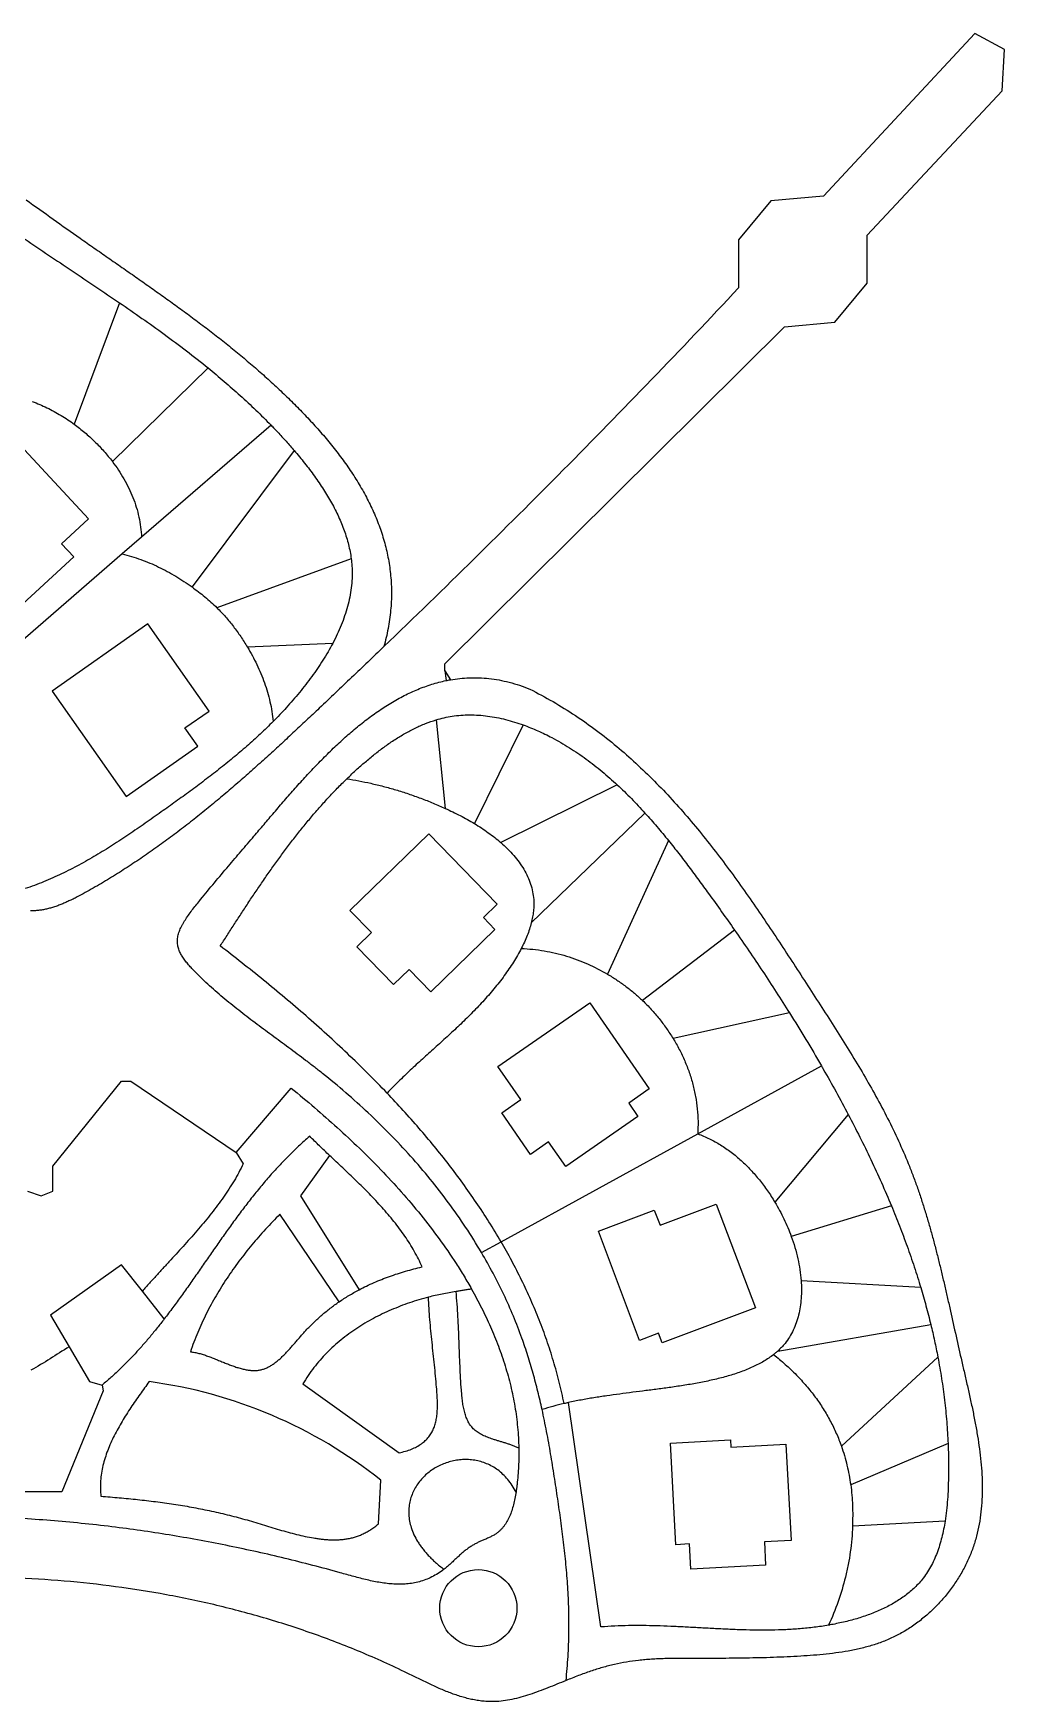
# Model space of a CAD drawing. Header units: millimetres. Extents: x -96818 to 270234, y -28968 to 336819.
# Drawn here: x 135441 to 270234, y -15087 to 216499 of the extents above; entities that cross this region are included whole.
import ezdxf

# ---------------------------------------------------------------- set-up
doc = ezdxf.new("R2010")
doc.units = ezdxf.units.MM
for name, color, linetype in [('02_CHALETS', 7, 'Continuous'), ('03_SHARED_CURVES', 7, 'Continuous'), ('04_DIVIDERS', 7, 'Continuous'), ('05_CIRCLES', 7, 'Continuous')]:
    doc.layers.add(name, color=color, linetype=linetype)

msp = doc.modelspace()

# ---------------------------------------------------------------- linework, layer by layer
at = {"layer": '02_CHALETS'}
for points in [[(127084, 153287), (125056, 155481), (120035, 150840), (124832, 145650), (123789, 144686), (132169, 135619), (141046, 143823), (139365, 145643), (143094, 149090), (133627, 159334)], [(151344, 134520), (138051, 125189), (148307, 110578), (158251, 117558), (156482, 120078), (159831, 122429)], [(190328, 105402), (179367, 94755), (182362, 91671), (180339, 89706), (185434, 84460), (187586, 86551), (190587, 83462), (199487, 92107), (197895, 93746), (199827, 95623)], [(212648, 81900), (220913, 69966), (218066, 67994), (219351, 66138), (209322, 59192), (206952, 62615), (204445, 60879), (200445, 66654), (203094, 68489), (199914, 73080)], [(230223, 53985), (235653, 39569), (222725, 34698), (222213, 36057), (219564, 35059), (213857, 50210), (221619, 53133), (222407, 51041)], [(239876, 20636), (240591, 7277), (236893, 7079), (237066, 3845), (226700, 3290), (226512, 6804), (224607, 6702), (223852, 20804), (232178, 21249), (232232, 20227)]]:
    msp.add_lwpolyline(points, close=True, dxfattribs=at)
at = {"layer": '03_SHARED_CURVES'}
for points in [[(134450, 193389, 0.0005362), (138191, 190711)], [(138191, 190711, 0.0018135), (141946, 188050)], [(134290, 187949, 0.0028355), (137550, 185724)], [(141946, 188050, 0.0009352), (143874, 186700)], [(137550, 185724, 0.0008381), (140825, 183522)], [(143874, 186700, 0.0003009), (145805, 185354)], [(145805, 185354, -0.0000175), (147735, 184012)], [(140825, 183522, -0.0001604), (144108, 181322)], [(147735, 184012, -0.0006554), (149663, 182666)], [(144108, 181322, -0.0021474), (147382, 179106)], [(149663, 182666, -0.0009742), (151584, 181316)], [(151584, 181316, -0.0016138), (153498, 179956)], [(233311, 181166, -0.0038051), (221236, 168439)], [(147382, 179106, -0.0030019), (150514, 176939)], [(153498, 179956, -0.0019328), (155402, 178583)], [(155402, 178583, -0.002571), (157293, 177193)], [(150514, 176939, -0.0048011), (153612, 174723)], [(157293, 177193, -0.00289), (159170, 175782)], [(153612, 174723, -0.0057181), (156680, 172429)], [(159170, 175782, -0.0035208), (161028, 174347)], [(161028, 174347, -0.0038391), (162868, 172883)], [(156680, 172429, -0.0074258), (159687, 170055)], [(162868, 172883, -0.004452), (164683, 171388)], [(164683, 171388, -0.0047686), (166477, 169854)], [(159687, 170055, -0.0062364), (161940, 168174)], [(166477, 169854, -0.005348), (168240, 168285)], [(161940, 168174, -0.0071211), (164142, 166234)], [(168240, 168285, -0.0056616), (169978, 166667)], [(221236, 168439, -0.0034196), (208978, 155888)], [(135295, 165383, -0.0138037), (136317, 164984)], [(136317, 164984, -0.0127252), (137316, 164531)], [(137316, 164531, -0.0124376), (138311, 164019)], [(164142, 166234, -0.0076326), (166315, 164203)], [(169978, 166667, -0.006186), (171678, 165008)], [(171678, 165008, -0.0066139), (173320, 163321)], [(138311, 164019, -0.0113841), (139281, 163459)], [(139281, 163459, -0.010868), (140214, 162864)], [(140214, 162864, -0.0106136), (141120, 162230)], [(141120, 162230, -0.017643), (142574, 161085)], [(166315, 164203, -0.0083709), (168422, 162103)], [(173320, 163321, -0.0081594), (174912, 161586)], [(142574, 161085, -0.0176438), (143943, 159840)], [(143943, 159840, -0.018022), (145229, 158491)], [(168422, 162103, -0.0019328), (168887, 161619)], [(168887, 161619, -0.0019635), (169349, 161132)], [(169349, 161132, -0.0052621), (170508, 159873)], [(170508, 159873, -0.0063207), (171637, 158588)], [(174912, 161586, -0.0089736), (176440, 159801)], [(176440, 159801, -0.0107918), (177897, 157957)], [(145229, 158491, -0.019021), (146411, 157052)], [(171637, 158588, -0.0092821), (173080, 156839)], [(177897, 157957, -0.0116654), (179256, 156069)], [(146411, 157052, -0.0154727), (147251, 155871)], [(147251, 155871, -0.016779), (148013, 154640)], [(173080, 156839, -0.0117929), (174448, 155031)], [(179256, 156069, -0.0137748), (180517, 154113)], [(208978, 155888, -0.0032392), (196606, 143552)], [(148013, 154640, -0.0172803), (148681, 153376)], [(148681, 153376, -0.0187866), (149256, 152067)], [(174448, 155031, -0.0063422), (175087, 154119)], [(175087, 154119, -0.0071589), (175701, 153191)], [(175701, 153191, -0.0074646), (176276, 152263)], [(180517, 154113, -0.0147253), (181651, 152114)], [(149256, 152067, -0.0194018), (149725, 150729)], [(149725, 150729, -0.020838), (150085, 149358)], [(176276, 152263, -0.0084328), (176822, 151317)], [(176822, 151317, -0.0087649), (177323, 150374)], [(181651, 152114, -0.0169882), (182655, 150046)], [(150085, 149358, -0.0215579), (150329, 147957)], [(177323, 150374, -0.0098922), (177790, 149413)], [(177790, 149413, -0.0102551), (178206, 148457)], [(178206, 148457, -0.0115234), (178581, 147484)], [(182655, 150046, -0.0180201), (183508, 147926)], [(150329, 147957, -0.0224918), (150449, 146540)], [(178581, 147484, -0.011921), (178903, 146517)], [(178903, 146517, -0.0132669), (179175, 145535)], [(183508, 147926, -0.0200381), (184197, 145747)], [(147781, 144230, -0.0143273), (149073, 143880)], [(149073, 143880, -0.0133878), (150344, 143460)], [(179175, 145535, -0.0137001), (179390, 144557)], [(179390, 144557, -0.0149932), (179549, 143569)], [(184197, 145747, -0.021122), (184710, 143495)], [(150344, 143460, -0.0130166), (151597, 142970)], [(151597, 142970, -0.01221), (152825, 142417)], [(152825, 142417, -0.0118938), (154029, 141804)], [(154029, 141804, -0.0112716), (155203, 141135)], [(179549, 143569, -0.0111182), (179626, 142856)], [(179626, 142856, -0.0116877), (179669, 142140)], [(179669, 142140, -0.0211027), (179664, 140838)], [(196606, 143552, -0.0029453), (184083, 131371)], [(184710, 143495, -0.0222338), (185026, 141207)], [(155203, 141135, -0.0110065), (156345, 140415)], [(156345, 140415, -0.0105938), (157456, 139647)], [(157456, 139647, -0.0066988), (158357, 138976)], [(158357, 138976, -0.0090675), (159237, 138277)], [(179553, 139540, -0.0186211), (179341, 138232)], [(179664, 140838, -0.0193287), (179553, 139540)], [(185026, 141207, -0.0232932), (185137, 138812)], [(159237, 138277, -0.0102636), (160088, 137545)], [(160088, 137545, -0.0126167), (160906, 136775)], [(160906, 136775, -0.0175731), (162095, 135509)], [(179037, 136942, -0.0159002), (178640, 135640)], [(179341, 138232, -0.0165228), (179037, 136942)], [(185137, 138812, -0.022866), (185027, 136417)], [(162095, 135509, -0.0158583), (163198, 134167)], [(178166, 134363, -0.0133581), (177607, 133078)], [(178640, 135640, -0.0138967), (178166, 134363)], [(185027, 136417, -0.0238121), (184670, 133873)], [(163198, 134167, -0.0149485), (164214, 132762)], [(164214, 132762, -0.0132518), (165149, 131302)], [(177607, 133078, -0.0116445), (176984, 131821)], [(184670, 133873, -0.0217284), (184083, 131371)], [(165149, 131302, -0.0117335), (165832, 130108)], [(165832, 130108, -0.012496), (166457, 128882)], [(176331, 130639, -0.0092848), (175632, 129483)], [(176984, 131821, -0.0105072), (176331, 130639)], [(184083, 131371, -0.0010122), (179613, 127091)], [(166457, 128882, -0.0128722), (167018, 127628)], [(167018, 127628, -0.0136852), (167511, 126347)], [(174876, 128331, -0.00796), (174083, 127206)], [(175632, 129483, -0.0089218), (174876, 128331)], [(167511, 126347, -0.0141024), (167933, 125039)], [(173244, 126092, -0.0069003), (172373, 125003)], [(174083, 127206, -0.0076362), (173244, 126092)], [(179613, 127091, -0.000981), (175126, 122830)], [(186899, 124560, -0.0205064), (188803, 125437)], [(188803, 125437, -0.0218034), (190732, 126136)], [(190732, 126136, -0.0248645), (192717, 126651)], [(192717, 126651, -0.0037694), (193013, 126710)], [(193013, 126710, -0.0038189), (193311, 126765)], [(193311, 126765, -0.0170548), (194626, 126950)], [(194626, 126950, -0.0176263), (195950, 127044)], [(195950, 127044, -0.0181724), (197311, 127042)], [(197311, 127042, -0.0179823), (198668, 126943)], [(198668, 126943, -0.01849), (200076, 126735)], [(200076, 126735, -0.0174892), (201466, 126427)], [(201466, 126427, -0.0179416), (202922, 125994)], [(202922, 125994, -0.0162861), (204345, 125462)], [(204345, 125462, -0.0154496), (207558, 123727)], [(167933, 125039, -0.0148687), (168278, 123709)], [(168278, 123709, -0.0153225), (168544, 122352)], [(170540, 122888, -0.0055111), (169642, 121925)], [(171470, 123934, -0.0060623), (170540, 122888)], [(172373, 125003, -0.0066081), (171470, 123934)], [(175126, 122830, -0.0005401), (173299, 121105)], [(183249, 122368, -0.0159407), (185066, 123541)], [(185066, 123541, -0.0170795), (186899, 124560)], [(207558, 123727, -0.0149283), (210660, 121799)], [(168724, 120981, -0.0093634), (166916, 119226)], [(168544, 122352, -0.0159068), (168724, 120981)], [(169642, 121925, -0.005159), (168724, 120981)], [(173299, 121105, -0.0011223), (171466, 119386)], [(179772, 119691, -0.0119194), (181502, 121092)], [(181502, 121092, -0.0129223), (183249, 122368)], [(188427, 120058, -0.0180122), (189856, 120689)], [(189856, 120689, -0.0214204), (191330, 121204)], [(191330, 121204, -0.0167187), (192431, 121497)], [(192431, 121497, -0.0184219), (193549, 121713)], [(193549, 121713, -0.0199422), (194772, 121852)], [(194772, 121852, -0.0182452), (196003, 121897)], [(196003, 121897, -0.0175359), (197248, 121854)], [(197248, 121854, -0.0157334), (198487, 121728)], [(198487, 121728, -0.0151161), (199737, 121523)], [(199737, 121523, -0.0134983), (200974, 121246)], [(200974, 121246, -0.0129669), (202213, 120899)], [(202213, 120899, -0.0116553), (203434, 120492)], [(203434, 120492, -0.0184206), (205452, 119680)], [(210660, 121799, -0.0142135), (213585, 119735)], [(166916, 119226, -0.0079629), (165048, 117534)], [(171466, 119386, -0.001412), (169628, 117680)], [(176460, 116657, -0.008585), (178103, 118217)], [(178103, 118217, -0.0094916), (179772, 119691)], [(184269, 117541, -0.0128253), (185631, 118473)], [(185631, 118473, -0.0138336), (187005, 119308)], [(187005, 119308, -0.016854), (188427, 120058)], [(205452, 119680, -0.0159813), (207410, 118731)], [(207410, 118731, -0.0195347), (209835, 117336)], [(213585, 119735, -0.0131324), (216394, 117514)], [(163139, 115909, -0.0057595), (161188, 114333)], [(165048, 117534, -0.0072057), (163139, 115909)], [(167778, 115985, -0.0022833), (165913, 114308)], [(169628, 117680, -0.0019938), (167778, 115985)], [(174865, 115047, -0.0066524), (176460, 116657)], [(181655, 115486, -0.0095182), (182951, 116547)], [(182951, 116547, -0.0104186), (184269, 117541)], [(209835, 117336, -0.017262), (212151, 115765)], [(216394, 117514, -0.012401), (219067, 115169)], [(161188, 114333, -0.0050078), (159213, 112807)], [(165913, 114308, -0.002857), (164032, 112649)], [(173306, 113393, -0.0058065), (174865, 115047)], [(178935, 113012, -0.0040758), (179660, 113703)], [(179660, 113703, -0.0042753), (180397, 114381)], [(180397, 114381, -0.0076473), (181655, 115486)], [(212151, 115765, -0.0160475), (214367, 114037)], [(214367, 114037, -0.0134811), (216477, 112181)], [(219067, 115169, -0.0109991), (221629, 112700)], [(157213, 111315, -0.0028059), (155207, 109859)], [(159213, 112807, -0.0035547), (157213, 111315)], [(164032, 112649, -0.0031454), (162128, 111011)], [(170305, 110028, -0.0033698), (171781, 111709)], [(171781, 111709, -0.0041858), (173306, 113393)], [(176341, 110354, -0.0066131), (177620, 111701)], [(177620, 111701, -0.0072971), (178935, 113012)], [(178935, 113012, -0.0103912), (180612, 112734)], [(180612, 112734, -0.0089993), (182277, 112392)], [(182277, 112392, -0.0090057), (184016, 111968)], [(184016, 111968, -0.0084171), (185739, 111484)], [(185739, 111484, -0.0084976), (187487, 110929)], [(216477, 112181, -0.0119418), (218441, 110267)], [(221629, 112700, -0.0102713), (224088, 110120)], [(155207, 109859, -0.0013379), (153190, 108419)], [(160202, 109399, -0.0039871), (158244, 107810)], [(162128, 111011, -0.0037009), (160202, 109399)], [(168846, 108332, -0.0018486), (170305, 110028)], [(173890, 107567, -0.005606), (175099, 108975)], [(175099, 108975, -0.0062702), (176341, 110354)], [(187487, 110929, -0.0085203), (189215, 110315)], [(189215, 110315, -0.0086738), (190921, 109641)], [(190921, 109641, -0.0092842), (192602, 108907)], [(192602, 108907, -0.0036604), (193647, 108417)], [(218441, 110267, -0.0096642), (220322, 108270)], [(224088, 110120, -0.0087528), (226447, 107448)], [(150951, 106842, -0.0044433), (148694, 105293)], [(153190, 108419, -0.0017229), (150951, 106842)], [(158244, 107810, -0.0045108), (156259, 106256)], [(166054, 105044, 0.0006449), (167449, 106688)], [(167449, 106688, -0.0010334), (168846, 108332)], [(172713, 106135, -0.0052703), (173890, 107567)], [(193647, 108417, -0.0066381), (194683, 107906)], [(194683, 107906, -0.0080388), (195678, 107378)], [(195678, 107378, -0.011436), (196652, 106812)], [(196652, 106812, -0.0077922), (197627, 106193)], [(220322, 108270, -0.0079123), (221980, 106381)], [(226447, 107448, -0.0080387), (228729, 104681)], [(148694, 105293, -0.0057827), (146427, 103805)], [(154233, 104728, -0.0052682), (152176, 103242)], [(156259, 106256, -0.0047933), (154233, 104728)], [(164283, 102971, 0.0009558), (166054, 105044)], [(170449, 103213, -0.0043037), (171566, 104681)], [(171566, 104681, -0.0046335), (172713, 106135)], [(197627, 106193, -0.0101109), (198580, 105539)], [(198580, 105539, -0.0109468), (199465, 104876)], [(199465, 104876, -0.013865), (200316, 104170)], [(221980, 106381, -0.0062068), (223583, 104445)], [(223583, 104445, -0.0049901), (225017, 102634)], [(228729, 104681, -0.0065299), (230930, 101849)], [(144118, 102383, -0.0047858), (142951, 101705)], [(146427, 103805, -0.008567), (144118, 102383)], [(152176, 103242, -0.0055453), (150066, 101785)], [(162512, 100897, -0.0010462), (164283, 102971)], [(169356, 101727, -0.0036924), (170449, 103213)], [(200316, 104170, -0.0155846), (201243, 103304)], [(201243, 103304, -0.0190538), (202107, 102376)], [(202107, 102376, -0.0197957), (202848, 101445)], [(225017, 102634, -0.0036633), (226419, 100798)], [(139361, 99828, -0.0139127), (136869, 98723)], [(140572, 100425, -0.0064352), (139361, 99828)], [(141769, 101052, -0.0057987), (140572, 100425)], [(142951, 101705, -0.0054639), (141769, 101052)], [(147923, 100378, -0.0062212), (145716, 99004)], [(150066, 101785, -0.0059516), (147923, 100378)], [(160573, 98597, -0.0021111), (162512, 100897)], [(167246, 98733, -0.0027719), (168291, 100236)], [(168291, 100236, -0.0033667), (169356, 101727)], [(202848, 101445, -0.0240786), (203504, 100453)], [(203504, 100453, -0.0250678), (204031, 99456)], [(226419, 100798, -0.0029985), (227787, 98955)], [(230930, 101849, -0.0058314), (233075, 98943)], [(136869, 98723, -0.015945), (134317, 97770)], [(143474, 97686, -0.0042329), (142357, 97062)], [(145716, 99004, -0.0065379), (143474, 97686)], [(158658, 96278, -0.0029016), (160573, 98597)], [(166227, 97235, -0.0024479), (167246, 98733)], [(204031, 99456, -0.0292569), (204447, 98408)], [(204447, 98408, -0.0304654), (204729, 97341)], [(204729, 97341, -0.0325256), (204874, 96247)], [(227787, 98955, -0.0017123), (229139, 97100)], [(233075, 98943, -0.0043841), (235160, 95994)], [(137824, 95083, -0.0118018), (137265, 94939)], [(138394, 95259, -0.0111345), (137824, 95083)], [(138956, 95458, -0.0092226), (138394, 95259)], [(139527, 95683, -0.0086119), (138956, 95458)], [(140091, 95926, -0.0070143), (139527, 95683)], [(140661, 96190, -0.0064468), (140091, 95926)], [(141225, 96467, -0.0051132), (140661, 96190)], [(142357, 97062, -0.0085714), (141225, 96467)], [(157583, 94932, -0.005562), (158115, 95609)], [(158115, 95609, -0.0017752), (158658, 96278)], [(164241, 94240, -0.0015303), (165221, 95729)], [(165221, 95729, -0.001855), (166227, 97235)], [(204891, 95452, -0.02006), (204840, 94658)], [(204874, 96247, -0.0228095), (204891, 95452)], [(229139, 97100, -0.001963), (230960, 94560)], [(235160, 95994, -0.0036985), (237207, 92997)], [(135587, 94697, -0.0178627), (135038, 94692)], [(136145, 94743, -0.0170616), (135587, 94697)], [(136700, 94823, -0.0147413), (136145, 94743)], [(137265, 94939, -0.0140066), (136700, 94823)], [(155998, 92519, -0.0100273), (156177, 92857)], [(156177, 92857, -0.0093732), (156380, 93205)], [(156380, 93205, -0.0073088), (156594, 93547)], [(156594, 93547, -0.0127435), (157074, 94249)], [(157074, 94249, -0.00745), (157583, 94932)], [(162320, 91279, -0.0005911), (163268, 92746)], [(163268, 92746, -0.0009194), (164241, 94240)], [(204546, 93029, -0.0170862), (204286, 92133)], [(204722, 93838, -0.016552), (204546, 93029)], [(204840, 94658, -0.0193898), (204722, 93838)], [(230960, 94560, -0.0022627), (232760, 92004)], [(237207, 92997, -0.0023118), (239219, 89975)], [(155433, 90240, -0.0243444), (155425, 90551)], [(155425, 90551, -0.024091), (155448, 90861)], [(155448, 90861, -0.0237961), (155503, 91187)], [(155503, 91187, -0.0186687), (155586, 91507)], [(155586, 91507, -0.017707), (155700, 91845)], [(155700, 91845, -0.0136965), (155835, 92174)], [(155835, 92174, -0.0129232), (155998, 92519)], [(161373, 89812, 0.0000632), (162320, 91279)], [(203587, 90351, -0.0115514), (203158, 89467)], [(203971, 91256, -0.0137611), (203587, 90351)], [(204286, 92133, -0.0142772), (203971, 91256)], [(232760, 92004, -0.0026798), (234727, 89153)], [(155469, 89940, -0.0232787), (155433, 90240)], [(155532, 89644, -0.0216214), (155469, 89940)], [(155733, 89063, -0.0401569), (155532, 89644)], [(156012, 88515, -0.0289927), (155733, 89063)], [(156369, 87969, -0.024956), (156012, 88515)], [(164386, 87466, 0.00331), (161373, 89812)], [(202636, 88507, -0.0099267), (202072, 87570)], [(203158, 89467, -0.0117782), (202636, 88507)], [(203158, 89467, -0.0316482), (206332, 89133)], [(206332, 89133, -0.031471), (209438, 88402)], [(209438, 88402, -0.0304045), (212352, 87323)], [(234727, 89153, -0.0030257), (236660, 86280)], [(239219, 89975, -0.0016341), (241209, 86932)], [(156770, 87453, -0.0155657), (156369, 87969)], [(157218, 86937, -0.0123796), (156770, 87453)], [(157685, 86438, -0.005631), (157218, 86937)], [(158652, 85460, -0.008102), (157685, 86438)], [(167366, 85078, 0.0037875), (164386, 87466)], [(200793, 85693, -0.0078557), (200088, 84762)], [(201449, 86620, -0.0081947), (200793, 85693)], [(202072, 87570, -0.0095285), (201449, 86620)], [(212352, 87323, -0.0300071), (215114, 85901)], [(215114, 85901, -0.0128033), (216415, 85083)], [(236660, 86280, -0.0031613), (238543, 83406)], [(241209, 86932, -0.0002769), (243188, 83883)], [(159649, 84510, -0.0069122), (158652, 85460)], [(160683, 83576, -0.0064136), (159649, 84510)], [(161740, 82666, -0.0052695), (160683, 83576)], [(170343, 82615, 0.004082), (167366, 85078)], [(199356, 83853, -0.0066204), (198590, 82952)], [(200088, 84762, -0.0069144), (199356, 83853)], [(216415, 85083, -0.0139047), (217670, 84198)], [(217670, 84198, -0.0144359), (218864, 83250)], [(238543, 83406, -0.0034469), (240387, 80508)], [(243188, 83883, -0.0004176), (245107, 80915)], [(162829, 81765, -0.0047827), (161740, 82666)], [(163933, 80882, -0.0037064), (162829, 81765)], [(173277, 80100, 0.0046059), (170343, 82615)], [(197010, 81226, -0.0045718), (196202, 80397)], [(197801, 82070, -0.005491), (197010, 81226)], [(198590, 82952, -0.005977), (197801, 82070)], [(218864, 83250, -0.0158548), (219998, 82231)], [(219998, 82231, -0.0168812), (221184, 81016)], [(165064, 80004, -0.0032301), (163933, 80882)], [(166204, 79138, -0.0022206), (165064, 80004)], [(167364, 78273, -0.0017526), (166204, 79138)], [(176179, 77514, 0.0049087), (173277, 80100)], [(194545, 78781, -0.0050271), (192853, 77206)], [(195379, 79583, -0.0031983), (194545, 78781)], [(196202, 80397, -0.0041128), (195379, 79583)], [(221184, 81016, -0.01616), (222288, 79726)], [(222288, 79726, -0.0157464), (223298, 78379)], [(240387, 80508, -0.0044836), (242634, 76850)], [(245107, 80915, -0.0023643), (247010, 77938)], [(168528, 77413, -0.0007965), (167364, 78273)], [(169703, 76548, -0.0003341), (168528, 77413)], [(170878, 75684, 0.0005877), (169703, 76548)], [(179026, 74870, 0.0054976), (176179, 77514)], [(192853, 77206, -0.0014025), (191141, 75654)], [(223298, 78379, -0.0154118), (224222, 76973)], [(224222, 76973, -0.0177211), (225084, 75451)], [(242634, 76850, -0.0047816), (244814, 73151)], [(247010, 77938, -0.0033315), (248864, 74961)], [(172056, 74810, 0.0010472), (170878, 75684)], [(173229, 73930, 0.0019543), (172056, 74810)], [(181814, 72160, 0.005812), (179026, 74870)], [(189434, 74112, 0.0013596), (188589, 73341)], [(190287, 74884, 0.0009016), (189434, 74112)], [(191141, 75654, -0.0000175), (190287, 74884)], [(225084, 75451, -0.0182373), (225834, 73871)], [(248864, 74961, -0.0053707), (250667, 71952)], [(174398, 73036, 0.0024133), (173229, 73930)], [(175557, 72129, 0.0033214), (174398, 73036)], [(178798, 69448, 0.0101982), (175557, 72129)], [(184534, 69383, 0.0064806), (181814, 72160)], [(187750, 72563, 0.0027675), (186925, 71783)], [(188589, 73341, 0.002305), (187750, 72563)], [(225834, 73871, -0.0183916), (226461, 72254)], [(226461, 72254, -0.0190448), (226965, 70594)], [(244814, 73151, -0.000288), (244941, 72929)], [(244941, 72929, -0.0002887), (245069, 72707)], [(245069, 72707, -0.0042091), (246833, 69569)], [(250667, 71952, -0.006358), (252380, 68934)], [(171241, 70077, -0.0057045), (174463, 67379)], [(185314, 70195, 0.0052408), (184534, 69383)], [(186110, 70992, 0.0042188), (185314, 70195)], [(186925, 71783, 0.0037501), (186110, 70992)], [(226965, 70594, -0.0193194), (227340, 68907)], [(246833, 69569, -0.0047895), (248540, 66399)], [(174463, 67379, -0.0070603), (177615, 64600)], [(181925, 66635, 0.0105108), (178798, 69448)], [(186775, 66980, 0.0058572), (184534, 69383)], [(227340, 68907, -0.0199977), (227580, 67196)], [(227580, 67196, -0.0203907), (227682, 65465)], [(252380, 68934, -0.0085228), (254002, 65868)], [(184925, 63698, 0.0106989), (181925, 66635)], [(188956, 64522, 0.0063692), (186775, 66980)], [(227682, 65465, -0.0209117), (227641, 63732)], [(248540, 66399, -0.0049309), (250137, 63292)], [(254002, 65868, -0.0095386), (255497, 62777)], [(173787, 63392, 0.0107881), (172236, 62006)], [(175152, 62057, -0.0049893), (173787, 63392)], [(177615, 64600, -0.0077719), (180686, 61728)], [(187794, 60631, 0.0112114), (184925, 63698)], [(191061, 62023, 0.0066049), (188956, 64522)], [(227641, 63732, -0.0285403), (229261, 63051)], [(229261, 63051, -0.0251353), (230799, 62199)], [(250137, 63292, -0.0055062), (251668, 60152)], [(255497, 62777, -0.0117628), (256858, 59627)], [(170742, 60558, 0.0090693), (169324, 59073)], [(172236, 62006, 0.0097704), (170742, 60558)], [(176534, 60740, -0.0018243), (175152, 62057)], [(177457, 59869, -0.0004733), (176534, 60740)], [(180686, 61728, -0.0092621), (183656, 58752)], [(190503, 57458, 0.0114457), (187794, 60631)], [(193097, 59466, 0.0071734), (191061, 62023)], [(230799, 62199, -0.0240739), (232284, 61175)], [(232284, 61175, -0.0211115), (233670, 60021)], [(163958, 58382, -0.0110647), (163304, 57221)], [(164556, 59573, -0.0128297), (163958, 58382)], [(169324, 59073, 0.0078329), (167956, 57542)], [(178379, 58998, 0.0006468), (177457, 59869)], [(179311, 58111, 0.0011995), (178379, 58998)], [(180237, 57218, 0.0022797), (179311, 58111)], [(183656, 58752, -0.0100056), (186499, 55677)], [(195044, 56869, 0.0074215), (193097, 59466)], [(233670, 60021, -0.0203723), (234989, 58724)], [(234989, 58724, -0.0183826), (236203, 57328)], [(251668, 60152, -0.005829), (253134, 56964)], [(256858, 59627, -0.006044), (257485, 58021)], [(257485, 58021, -0.0054524), (258075, 56402)], [(162588, 56068, -0.0086445), (161828, 54943)], [(163304, 57221, -0.0103739), (162588, 56068)], [(166643, 55981, 0.0057777), (165372, 54388)], [(167956, 57542, 0.0071236), (166643, 55981)], [(181159, 56311, 0.0028331), (180237, 57218)], [(182068, 55391, 0.0039494), (181159, 56311)], [(186499, 55677, -0.0116202), (189205, 52481)], [(193060, 54161, 0.0121477), (190503, 57458)], [(196909, 54212, 0.0080406), (195044, 56869)], [(236203, 57328, -0.0179015), (237328, 55828)], [(237328, 55828, -0.0169637), (238346, 54254)], [(253134, 56964, -0.0064473), (254522, 53741)], [(258075, 56402, -0.0051479), (258630, 54769)], [(161014, 53821, -0.006393), (160169, 52722)], [(161828, 54943, -0.007984), (161014, 53821)], [(165372, 54388, 0.0050666), (164140, 52773)], [(182958, 54459, 0.004513), (182068, 55391)], [(183830, 53508, 0.0057291), (182958, 54459)], [(184670, 52546, 0.0063118), (183830, 53508)], [(195430, 50773, 0.0124317), (193060, 54161)], [(198674, 51516, 0.0083021), (196909, 54212)], [(238346, 54254, -0.0116061), (239002, 53099)], [(254522, 53741, -0.0057942), (255646, 50944)], [(258630, 54769, -0.0045173), (259154, 53125)], [(159279, 51623, -0.0043271), (158367, 50541)], [(160169, 52722, -0.0057598), (159279, 51623)], [(162937, 51137, 0.0029661), (161760, 49491)], [(164140, 52773, 0.0036769), (162937, 51137)], [(169649, 52570, 0.0109944), (167653, 50483)], [(185483, 51561, 0.0076761), (184670, 52546)], [(186254, 50565, 0.0082867), (185483, 51561)], [(189205, 52481, -0.0124022), (191745, 49172)], [(200345, 48761, 0.0089563), (198674, 51516)], [(239002, 53099, -0.0118196), (239603, 51916)], [(239603, 51916, -0.0118803), (240140, 50719)], [(259154, 53125, -0.0042118), (259652, 51467)], [(259652, 51467, -0.003565), (260123, 49801)], [(157423, 49457, -0.0024154), (156465, 48385)], [(158367, 50541, -0.0037154), (157423, 49457)], [(161760, 49491, 0.0015586), (160597, 47834)], [(167653, 50483, 0.0121129), (165755, 48307)], [(186987, 49542, 0.0098187), (186254, 50565)], [(187668, 48506, 0.0104644), (186987, 49542)], [(191745, 49172, -0.0140397), (194107, 45734)], [(197622, 47267, 0.013298), (195430, 50773)], [(201823, 46117, 0.0086995), (200345, 48761)], [(240140, 50719, -0.0125009), (240619, 49498)], [(240619, 49498, -0.0154807), (241124, 47964)], [(255646, 50944, -0.0062771), (256702, 48121)], [(260123, 49801, -0.0032599), (260574, 48119)], [(155487, 47308, -0.0006053), (154504, 46235)], [(156465, 48385, -0.0018184), (155487, 47308)], [(160597, 47834, 0.0008472), (159447, 46177)], [(165755, 48307, 0.0126741), (163975, 46048)], [(188301, 47440, 0.0121281), (187668, 48506)], [(188873, 46359, 0.0128126), (188301, 47440)], [(189384, 45249, 0.0144773), (188873, 46359)], [(199239, 44380, 0.010981), (197622, 47267)], [(241124, 47964, -0.0168361), (241528, 46400)], [(241528, 46400, -0.0170122), (241813, 44881)], [(256702, 48121, -0.0065283), (257686, 45269)], [(260574, 48119, -0.0026133), (261005, 46432)], [(261005, 46432, -0.0023096), (261423, 44729)], [(152524, 44077, 0.0017505), (151541, 42990)], [(153513, 45158, 0.0011621), (152524, 44077)], [(154504, 46235, -0.000016), (153513, 45158)], [(158297, 44520, -0.0012923), (157146, 42875)], [(159447, 46177, -0.0005782), (158297, 44520)], [(163975, 46048, 0.0139796), (162318, 43698)], [(184867, 43942, -0.0162674), (187106, 44665)], [(187106, 44665, -0.0143366), (189384, 45249)], [(194107, 45734, -0.0073365), (195211, 43970)], [(200723, 41423, 0.0116124), (199239, 44380)], [(203204, 43423, 0.0093441), (201823, 46117)], [(241813, 44881, -0.0194544), (241986, 43345)], [(257686, 45269, -0.0070304), (258592, 42392)], [(261423, 44729, -0.0016737), (261827, 43022)], [(151541, 42990, 0.0029434), (150568, 41894)], [(157146, 42875, -0.0027456), (155982, 41238)], [(162318, 43698, 0.0146023), (160804, 41268)], [(179227, 41284, -0.0136227), (180633, 42080)], [(180633, 42080, -0.0188104), (182717, 43087)], [(182717, 43087, -0.0169823), (184867, 43942)], [(194100, 41828, 0.0032981), (193139, 41669)], [(194641, 41920, -0.0052982), (194100, 41828)], [(194249, 40095, 0.0064018), (194100, 41828)], [(195181, 42016, 0.0015947), (194641, 41920)], [(195719, 42104, 0.0050626), (195181, 42016)], [(195211, 43970, -0.0079151), (196260, 42174)], [(196260, 42174, 0.0121207), (195719, 42104)], [(196260, 42174, -0.0116427), (197634, 39594)], [(204478, 40687, 0.009629), (203204, 43423)], [(241986, 43345, -0.0167167), (242036, 42116)], [(242036, 42116, -0.0192631), (241997, 40887)], [(258592, 42392, -0.0064008), (259322, 39839)], [(261827, 43022, -0.001372), (262224, 41299)], [(154804, 39625, -0.0049485), (153599, 38032)], [(155982, 41238, -0.0034649), (154804, 39625)], [(160804, 41268, 0.0159767), (159443, 38751)], [(175479, 38579, -0.0138914), (176649, 39528)], [(176649, 39528, -0.0135737), (177868, 40411)], [(177868, 40411, -0.0143045), (179227, 41284)], [(187651, 40273, 0.0197224), (185098, 39291)], [(190271, 41061, 0.0179035), (187651, 40273)], [(191222, 41292, 0.009043), (190271, 41061)], [(190353, 39498, -0.0064146), (190271, 41061)], [(190469, 37937, -0.0044442), (190353, 39498)], [(192180, 41493, 0.0067822), (191222, 41292)], [(193139, 41669, 0.0056038), (192180, 41493)], [(194362, 38358, 0.0043069), (194249, 40095)], [(197634, 39594, -0.0129795), (198879, 36951)], [(202058, 38420, 0.0118599), (200723, 41423)], [(205642, 37902, 0.0102258), (204478, 40687)], [(241869, 39726, -0.0229669), (241642, 38580)], [(241997, 40887, -0.0197221), (241869, 39726)], [(259322, 39839, -0.0067945), (259984, 37267)], [(262224, 41299, -0.0007531), (262614, 39574)], [(262614, 39574, -0.0006), (263394, 36074)], [(153599, 38032, -0.0044317), (152625, 36793)], [(159443, 38751, 0.0166604), (158248, 36149)], [(173273, 36455, -0.0141981), (174346, 37548)], [(174346, 37548, -0.0142182), (175479, 38579)], [(181462, 37443, 0.0119017), (180314, 36723)], [(182643, 38109, 0.0111799), (181462, 37443)], [(183858, 38726, 0.0108926), (182643, 38109)], [(185098, 39291, 0.0102584), (183858, 38726)], [(190611, 36364, -0.0035437), (190469, 37937)], [(194447, 36627, 0.0032717), (194362, 38358)], [(203245, 35355, 0.012507), (202058, 38420)], [(206691, 35068, 0.0105177), (205642, 37902)], [(241325, 37512, -0.0271179), (240902, 36481)], [(241642, 38580, -0.023651), (241325, 37512)], [(259984, 37267, -0.0060688), (260502, 35015)], [(151628, 35574, -0.005823), (150605, 34380)], [(152625, 36793, -0.0053668), (151628, 35574)], [(158248, 36149, 0.0178774), (157235, 33471)], [(171664, 34627, 0.0007164), (172061, 35087)], [(172061, 35087, -0.0015576), (172459, 35546)], [(172459, 35546, -0.0026818), (172863, 36004)], [(172863, 36004, -0.0050152), (173273, 36455)], [(178139, 35126, 0.0133391), (177118, 34246)], [(179206, 35951, 0.0129831), (178139, 35126)], [(180314, 36723, 0.0122234), (179206, 35951)], [(190770, 34794, -0.0017245), (190611, 36364)], [(190937, 33226, -0.0008375), (190770, 34794)], [(194517, 34896, 0.0012287), (194447, 36627)], [(194581, 33188, 0.0001946), (194517, 34896)], [(198879, 36951, -0.0136153), (199976, 34261)], [(204065, 32923, 0.0095904), (203245, 35355)], [(207618, 32192, 0.0110132), (206691, 35068)], [(240382, 35530, -0.0305212), (239754, 34645)], [(240902, 36481, -0.0280496), (240382, 35530)], [(260502, 35015, -0.0063606), (260964, 32752)], [(263394, 36074, 0.0017486), (264183, 32576)], [(137772, 32509, -0.0074536), (135111, 30910)], [(140390, 34178, -0.0055963), (137772, 32509)], [(149552, 33212, -0.0071926), (148466, 32072)], [(150605, 34380, -0.0067363), (149552, 33212)], [(157235, 33471, -0.0233525), (157830, 33389)], [(157830, 33389, -0.0163546), (158416, 33259)], [(158416, 33259, -0.0142099), (159026, 33084)], [(159026, 33084, -0.0090644), (159627, 32882)], [(159627, 32882, -0.0071722), (160241, 32652)], [(160241, 32652, -0.0032039), (160851, 32410)], [(169258, 32162, 0.0137639), (169676, 32521)], [(169676, 32521, 0.0098536), (170076, 32898)], [(170076, 32898, 0.0085833), (170481, 33309)], [(170481, 33309, 0.0055288), (170874, 33732)], [(170874, 33732, 0.0043511), (171272, 34177)], [(171272, 34177, 0.0018481), (171664, 34627)], [(176148, 33312, 0.0144446), (175229, 32321)], [(177118, 34246, 0.0140575), (176148, 33312)], [(191103, 31657, 0.000955), (190937, 33226)], [(194651, 31480, -0.0019459), (194581, 33188)], [(199976, 34261, -0.0150955), (200916, 31513)], [(204798, 30464, 0.0083218), (204065, 32923)], [(237497, 32604, -0.0148802), (236804, 32164)], [(238161, 33088, -0.0174918), (237497, 32604)], [(238457, 33329, -0.0085839), (238161, 33088)], [(238161, 33088, -0.0158722), (239793, 31724)], [(238744, 33579, -0.0091779), (238457, 33329)], [(239270, 34093, -0.0185448), (238744, 33579)], [(239754, 34645, -0.0205274), (239270, 34093)], [(260964, 32752, -0.0085325), (261480, 29776)], [(264183, 32576, 0.0007549), (264597, 30779)], [(147345, 30965, -0.008493), (146181, 29890)], [(148466, 32072, -0.0080404), (147345, 30965)], [(160851, 32410, -0.0014059), (161460, 32161)], [(161460, 32161, 0.0023194), (162069, 31913)], [(162069, 31913, 0.0039001), (162660, 31681)], [(162660, 31681, 0.0072386), (163257, 31463)], [(163257, 31463, 0.008698), (163829, 31274)], [(163829, 31274, 0.0132406), (164409, 31110)], [(164409, 31110, 0.0149061), (164958, 30987)], [(164958, 30987, 0.0212357), (165513, 30905)], [(165513, 30905, 0.0232924), (166035, 30875)], [(166035, 30875, 0.0308809), (166556, 30901)], [(166556, 30901, 0.0308033), (167040, 30986)], [(167040, 30986, 0.0282805), (167511, 31128)], [(167511, 31128, 0.02647), (167969, 31322)], [(167969, 31322, 0.021639), (168407, 31560)], [(168407, 31560, 0.0199933), (168843, 31846)], [(168843, 31846, 0.0151892), (169258, 32162)], [(173565, 30170, 0.0157179), (172832, 29015)], [(174369, 31277, 0.0154241), (173565, 30170)], [(175229, 32321, 0.0150131), (174369, 31277)], [(191259, 30104, 0.0018468), (191103, 31657)], [(194736, 29814, -0.0030019), (194651, 31480)], [(200916, 31513, -0.015795), (201682, 28723)], [(205454, 27974, 0.0076855), (204798, 30464)], [(208420, 29256, 0.0113086), (207618, 32192)], [(231855, 30121, -0.0070017), (230929, 29867)], [(232746, 30393, -0.0074475), (231855, 30121)], [(233626, 30695, -0.008973), (232746, 30393)], [(234462, 31015, -0.0094655), (233626, 30695)], [(235284, 31371, -0.0113754), (234462, 31015)], [(236054, 31748, -0.0119295), (235284, 31371)], [(236804, 32164, -0.0142478), (236054, 31748)], [(239793, 31724, -0.0171142), (241332, 30254)], [(241332, 30254, -0.0168944), (242700, 28757)], [(264597, 30779, -0.0009283), (265011, 28981)], [(146181, 29890, -0.0092136), (144980, 28856)], [(150872, 28458, 0.0020327), (150243, 27580)], [(151506, 29333, 0.0003205), (150872, 28458)], [(168514, 24680, 0.0675886), (151506, 29333)], [(191397, 28550, 0.0037525), (191259, 30104)], [(191456, 27776, 0.0029304), (191397, 28550)], [(194849, 28150, -0.005424), (194736, 29814)], [(194919, 27350, -0.0041231), (194849, 28150)], [(201682, 28723, -0.0172311), (202262, 25888)], [(206039, 25466, 0.006353), (205454, 27974)], [(209087, 26286, 0.011643), (208420, 29256)], [(218634, 27852, 0.0017334), (216814, 27617)], [(220454, 28081, -0.0002541), (218634, 27852)], [(222298, 28319, -0.0012333), (220454, 28081)], [(224140, 28573, -0.0031148), (222298, 28319)], [(226111, 28876, -0.0045106), (224140, 28573)], [(228075, 29226, -0.0075918), (226111, 28876)], [(229038, 29422, -0.0043955), (228075, 29226)], [(229997, 29636, -0.0053769), (229038, 29422)], [(230929, 29867, -0.0057881), (229997, 29636)], [(242700, 28757, -0.0179651), (243961, 27168)], [(261480, 29776, -0.008998), (261891, 26784)], [(265011, 28981, -0.0017622), (265416, 27181)], [(148970, 25738, 0.0054101), (148349, 24785)], [(149600, 26664, 0.0045211), (148970, 25738)], [(150243, 27580, 0.002914), (149600, 26664)], [(191500, 27001, 0.00654), (191456, 27776)], [(191458, 24797, 0.0147906), (191508, 25504)], [(191520, 26253, 0.0082421), (191500, 27001)], [(191508, 25504, 0.0128834), (191520, 26253)], [(195010, 26553, -0.0097036), (194919, 27350)], [(195130, 25802, -0.0122688), (195010, 26553)], [(195299, 25060, -0.0201355), (195130, 25802)], [(202262, 25888, -0.0179867), (202642, 23006)], [(207556, 25904, 0.0100269), (206039, 25466)], [(209087, 26286, 0.007994), (207556, 25904)], [(209391, 26357, 0.0002722), (209087, 26286)], [(209695, 26425, 0.0027401), (209391, 26357)], [(211455, 26784, 0.0078947), (209695, 26425)], [(213225, 27094, 0.005802), (211455, 26784)], [(215017, 27369, 0.0047972), (213225, 27094)], [(216814, 27617, 0.0027256), (215017, 27369)], [(243961, 27168, -0.0177786), (245063, 25555)], [(245063, 25555, -0.0185906), (246045, 23866)], [(261891, 26784, -0.0092708), (262194, 23762)], [(265416, 27181, -0.0034795), (265801, 25377)], [(147753, 23816, 0.008092), (147188, 22832)], [(148349, 24785, 0.0071644), (147753, 23816)], [(183655, 15646, 0.0680569), (168514, 24680)], [(190983, 22815, 0.0305889), (191205, 23445)], [(191205, 23445, 0.0233466), (191358, 24096)], [(191358, 24096, 0.0210459), (191458, 24797)], [(195400, 24715, -0.0112784), (195299, 25060)], [(195519, 24375, -0.0138299), (195400, 24715)], [(195652, 24055, -0.0146697), (195519, 24375)], [(195805, 23744, -0.0174394), (195652, 24055)], [(195975, 23453, -0.0183601), (195805, 23744)], [(196168, 23176, -0.0208383), (195975, 23453)], [(196382, 22917, -0.0218019), (196168, 23176)], [(206672, 22396, 0.0068375), (206039, 25466)], [(246045, 23866, -0.018447), (246877, 22154)], [(262194, 23762, -0.0096701), (262382, 20730)], [(265801, 25377, -0.0043273), (266155, 23583)], [(266155, 23583, -0.0062014), (266472, 21783)], [(146658, 21828, 0.0111858), (146180, 20817)], [(147188, 22832, 0.0101872), (146658, 21828)], [(189293, 20713, 0.0324379), (189830, 21155)], [(189830, 21155, 0.0358691), (190302, 21667)], [(190302, 21667, 0.0349826), (190682, 22218)], [(190682, 22218, 0.0334081), (190983, 22815)], [(196619, 22679, -0.0231444), (196382, 22917)], [(196880, 22460, -0.0225435), (196619, 22679)], [(197158, 22264, -0.0183946), (196880, 22460)], [(197464, 22079, -0.0171151), (197158, 22264)], [(197779, 21914, -0.0132258), (197464, 22079)], [(198120, 21756, -0.0120965), (197779, 21914)], [(198467, 21613, -0.0089162), (198120, 21756)], [(198835, 21476, -0.0078959), (198467, 21613)], [(199207, 21349, -0.0053713), (198835, 21476)], [(199653, 21206, -0.0048102), (199207, 21349)], [(200100, 21069, -0.0014327), (199653, 21206)], [(200559, 20929, 0.0001022), (200100, 21069)], [(201016, 20787, 0.003159), (200559, 20929)], [(202642, 23006, -0.0190623), (202809, 20104)], [(207231, 19311, 0.0049075), (206672, 22396)], [(246877, 22154, -0.0189265), (247580, 20384)], [(266472, 21783, -0.0070802), (266736, 20004)], [(145391, 18748, 0.017819), (145099, 17692)], [(145752, 19783, 0.0148487), (145391, 18748)], [(146180, 20817, 0.0137452), (145752, 19783)], [(186201, 19466, 0.0203871), (187079, 19678)], [(187079, 19678, 0.0270305), (187933, 19972)], [(187933, 19972, 0.0265276), (188635, 20302)], [(188635, 20302, 0.0330367), (189293, 20713)], [(201474, 20637, 0.0046884), (201016, 20787)], [(201928, 20475, 0.0078355), (201474, 20637)], [(202373, 20299, 0.0094145), (201928, 20475)], [(202809, 20104, 0.0129007), (202373, 20299)], [(202809, 20104, -0.0169003), (202772, 17574)], [(207741, 16188, 0.0039991), (207231, 19311)], [(247580, 20384, -0.0149229), (248003, 19062)], [(248003, 19062, -0.0123761), (248354, 17718)], [(262382, 20730, -0.0076124), (262447, 18378)], [(266736, 20004, -0.0092009), (266941, 18218)], [(144889, 16636, 0.0219888), (144767, 15567)], [(145099, 17692, 0.0190536), (144889, 16636)], [(189728, 16233, 0.0274699), (189159, 15622)], [(190360, 16780, 0.0264538), (189728, 16233)], [(191043, 17256, 0.0259443), (190360, 16780)], [(191772, 17660, 0.0251017), (191043, 17256)], [(192542, 17991, 0.0249911), (191772, 17660)], [(193341, 18244, 0.0249048), (192542, 17991)], [(194164, 18416, 0.025157), (193341, 18244)], [(195000, 18504, 0.0257813), (194164, 18416)], [(195846, 18504, 0.0263934), (195000, 18504)], [(196687, 18414, 0.0274112), (195846, 18504)], [(197526, 18227, 0.0283699), (196687, 18414)], [(198337, 17946, 0.0291187), (197526, 18227)], [(199138, 17556, 0.0303552), (198337, 17946)], [(199886, 17073, 0.0299134), (199138, 17556)], [(200617, 16463, 0.03128), (199886, 17073)], [(201269, 15770, 0.0289738), (200617, 16463)], [(202772, 17574, -0.0171934), (202563, 15052)], [(248354, 17718, -0.0111425), (248640, 16367)], [(248640, 16367, -0.0089699), (248871, 15005)], [(262447, 18378, -0.007795), (262439, 16024)], [(266941, 18218, -0.0101274), (267075, 16463)], [(267075, 16463, -0.0125031), (267129, 14703)], [(144767, 15567, 0.0233339), (144742, 14491)], [(144742, 14491, 0.0252343), (144821, 13418)], [(188246, 14232, 0.0306427), (187916, 13458)], [(188662, 14953, 0.0295827), (188246, 14232)], [(189159, 15622, 0.0280979), (188662, 14953)], [(201895, 14921, 0.030308), (201269, 15770)], [(202422, 14008, 0.0262989), (201895, 14921)], [(202422, 14008, -0.0100341), (202268, 13122)], [(202497, 14529, -0.0050279), (202422, 14008)], [(202563, 15052, -0.0038531), (202497, 14529)], [(208212, 13059, 0.0021403), (207741, 16188)], [(248871, 15005, -0.0163607), (249039, 13581)], [(262393, 14493, -0.0078555), (262306, 12964)], [(262439, 16024, -0.0056077), (262393, 14493)], [(267129, 14703, -0.0134897), (267093, 12977)], [(144821, 13418, -0.0034526), (147368, 13214)], [(147368, 13214, -0.0046334), (149911, 12968)], [(149911, 12968, -0.0051507), (152413, 12677)], [(152413, 12677, -0.0062555), (154908, 12329)], [(154908, 12329, -0.0067592), (157388, 11916)], [(157388, 11916, -0.0076639), (159855, 11433)], [(187556, 11787, 0.0325064), (187541, 10915)], [(187685, 12649, 0.0331173), (187556, 11787)], [(187916, 13458, 0.0317147), (187685, 12649)], [(202070, 12245, -0.0166379), (201829, 11422)], [(202268, 13122, -0.0146382), (202070, 12245)], [(208639, 10047, 0.0022342), (208212, 13059)], [(249039, 13581, -0.0122405), (249126, 12151)], [(249126, 12151, -0.0102332), (249148, 10718)], [(262306, 12964, -0.008967), (262169, 11461)], [(267093, 12977, -0.0159549), (266955, 11257)], [(138358, 10004, 0.0099188), (129827, 10543)], [(146860, 9118, 0.0104332), (138358, 10004)], [(159855, 11433, -0.0081393), (162334, 10865)], [(162334, 10865, -0.0087221), (164791, 10214)], [(164791, 10214, -0.0036827), (165995, 9864)], [(165995, 9864, -0.0011368), (167195, 9501)], [(167195, 9501, 0.0000985), (168393, 9136)], [(182830, 9186, 0.0164744), (183336, 9598)], [(187541, 10915, 0.0340401), (187649, 9982)], [(187649, 9982, 0.0309417), (187878, 9070)], [(201163, 9902, -0.035076), (200718, 9233)], [(201523, 10622, -0.0261009), (201163, 9902)], [(201829, 11422, -0.0235205), (201523, 10622)], [(209024, 7030, 0.0045591), (208639, 10047)], [(249122, 9285, -0.0138144), (249019, 7498)], [(249148, 10718, -0.0063566), (249122, 9285)], [(261970, 9965, -0.0101095), (261769, 8835)], [(262169, 11461, -0.0118229), (261970, 9965)], [(266706, 9567, -0.0191115), (266337, 7900)], [(266955, 11257, -0.0169982), (266706, 9567)], [(154776, 7968, 0.00979), (146860, 9118)], [(162643, 6516, 0.0093241), (154776, 7968)], [(168393, 9136, 0.0026289), (169594, 8778)], [(169594, 8778, 0.00388), (170783, 8440)], [(170783, 8440, 0.0066642), (171979, 8128)], [(171979, 8128, 0.00797), (173154, 7857)], [(173154, 7857, 0.0112302), (174338, 7631)], [(174338, 7631, 0.0063982), (174931, 7540)], [(174931, 7540, 0.0079027), (175527, 7465)], [(175527, 7465, 0.0085467), (176114, 7411)], [(176114, 7411, 0.0101727), (176704, 7380)], [(176704, 7380, 0.0108448), (177284, 7373)], [(177284, 7373, 0.012502), (177865, 7393)], [(177865, 7393, 0.0131989), (178438, 7442)], [(178438, 7442, 0.0146932), (179008, 7524)], [(179008, 7524, 0.0154004), (179573, 7640)], [(179573, 7640, 0.01644), (180129, 7791)], [(180129, 7791, 0.0171289), (180685, 7983)], [(180685, 7983, 0.0174092), (181226, 8213)], [(181226, 8213, 0.0180447), (181772, 8493)], [(181772, 8493, 0.0174012), (182296, 8810)], [(182296, 8810, 0.017957), (182830, 9186)], [(187878, 9070, 0.0324002), (188262, 8087)], [(188262, 8087, 0.027317), (188760, 7156)], [(188760, 7156, 0.0141438), (189080, 6661)], [(197298, 7077, 0.0098884), (196876, 6870)], [(197727, 7271, 0.0057323), (197298, 7077)], [(198217, 7481, 0.0029943), (197727, 7271)], [(198704, 7697, -0.0073867), (198217, 7481)], [(199156, 7918, -0.0126479), (198704, 7697)], [(199590, 8173, -0.0254347), (199156, 7918)], [(199905, 8401, -0.0223124), (199590, 8173)], [(200198, 8656, -0.0213821), (199905, 8401)], [(200469, 8934, -0.0205782), (200198, 8656)], [(200718, 9233, -0.0186526), (200469, 8934)], [(209353, 3952, 0.0057613), (209024, 7030)], [(249019, 7498, -0.013249), (248818, 5719)], [(261518, 7714, -0.0131534), (261219, 6641)], [(261769, 8835, -0.0123199), (261518, 7714)], [(266337, 7900, -0.0201717), (265833, 6251)], [(170366, 4796, 0.0090037), (162643, 6516)], [(178023, 2805, 0.0086009), (170366, 4796)], [(189080, 6661, 0.0127127), (189426, 6185)], [(189426, 6185, 0.0130305), (189828, 5688)], [(189828, 5688, 0.0115993), (190253, 5212)], [(190253, 5212, 0.011889), (190740, 4716)], [(190740, 4716, 0.0105158), (191248, 4242)], [(194273, 4930, 0.0015362), (193849, 4535)], [(194701, 5321, 0.003724), (194273, 4930)], [(195138, 5700, 0.0085389), (194701, 5321)], [(195575, 6052, 0.0108525), (195138, 5700)], [(196031, 6378, 0.0170137), (195575, 6052)], [(196447, 6636, 0.015726), (196031, 6378)], [(196876, 6870, 0.0122535), (196447, 6636)], [(248818, 5719, -0.0129796), (248525, 3956)], [(260858, 5587, -0.0167096), (260442, 4588)], [(261219, 6641, -0.0157739), (260858, 5587)], [(265194, 4650, -0.021466), (264395, 3056)], [(265833, 6251, -0.0212493), (265194, 4650)], [(178963, 2542, 0.0004519), (178023, 2805)], [(179903, 2283, -0.0019872), (178963, 2542)], [(191605, 2707, -0.0259992), (190737, 2217)], [(191248, 4242, 0.0107771), (191824, 3750)], [(192420, 3281, -0.0234276), (191605, 2707)], [(191824, 3750, 0.0094982), (192420, 3281)], [(192498, 3341, -0.0022308), (192420, 3281)], [(192575, 3403, -0.0021985), (192498, 3341)], [(193006, 3765, -0.0107662), (192575, 3403)], [(193424, 4140, -0.0052333), (193006, 3765)], [(193849, 4535, -0.0030118), (193424, 4140)], [(209599, 867, 0.0077881), (209353, 3952)], [(248525, 3956, -0.0125578), (248142, 2210)], [(259400, 2712, -0.022832), (258770, 1855)], [(259954, 3621, -0.020533), (259400, 2712)], [(260442, 4588, -0.019494), (259954, 3621)], [(264395, 3056, -0.0198346), (263466, 1534)], [(138827, 1723, 0.0115469), (131667, 2121)], [(145961, 987, 0.0120544), (138827, 1723)], [(153028, -92, 0.0122948), (145961, 987)], [(180835, 2036, -0.0031978), (179903, 2283)], [(181771, 1806, -0.0058312), (180835, 2036)], [(182693, 1605, -0.007084), (181771, 1806)], [(183621, 1435, -0.0100793), (182693, 1605)], [(184531, 1309, -0.0114056), (183621, 1435)], [(185447, 1230, -0.0147659), (184531, 1309)], [(186347, 1209, -0.0161875), (185447, 1230)], [(187245, 1252, -0.0195179), (186347, 1209)], [(188135, 1367, -0.021009), (187245, 1252)], [(189010, 1561, -0.023315), (188135, 1367)], [(189890, 1846, -0.0247486), (189010, 1561)], [(190737, 2217, -0.0247992), (189890, 1846)], [(209745, -2317, 0.0089442), (209599, 867)], [(248142, 2210, -0.0244287), (247129, -1190)], [(256972, 53, -0.0144552), (256292, -474)], [(257618, 620, -0.0160978), (256972, 53)], [(258215, 1217, -0.0166283), (257618, 620)], [(258770, 1855, -0.0181303), (258215, 1217)], [(262398, 59, -0.0195033), (261218, -1327)], [(263466, 1534, -0.0197837), (262398, 59)], [(160032, -1525, 0.0128826), (153028, -92)], [(166937, -3318, 0.0131634), (160032, -1525)], [(247129, -1190, -0.0238785), (245792, -4476)], [(253208, -2264, -0.0103118), (252360, -2636)], [(254021, -1867, -0.0106745), (253208, -2264)], [(254814, -1433, -0.0120205), (254021, -1867)], [(255566, -973, -0.0124339), (254814, -1433)], [(256292, -474, -0.0139843), (255566, -973)], [(261218, -1327, -0.0197317), (259930, -2619)], [(173736, -5479, 0.0137786), (166937, -3318)], [(209768, -5504, 0.0104432), (209745, -2317)], [(216124, -4596, 0.0100398), (214212, -4725)], [(218038, -4534, 0.0077887), (216124, -4596)], [(219986, -4528, 0.0068164), (218038, -4534)], [(221932, -4568, 0.004723), (219986, -4528)], [(223905, -4641, 0.0037798), (221932, -4568)], [(245792, -4476, -0.0122026), (243821, -4769)], [(245882, -4460, -0.0005786), (245792, -4476)], [(245971, -4444, -0.0005822), (245882, -4460)], [(247851, -4059, -0.0127128), (245971, -4444)], [(249706, -3570, -0.0150825), (247851, -4059)], [(250607, -3287, -0.0079987), (249706, -3570)], [(251498, -2974, -0.0088818), (250607, -3287)], [(252360, -2636, -0.009202), (251498, -2974)], [(258541, -3804, -0.0212215), (257077, -4854)], [(259930, -2619, -0.0207019), (258541, -3804)], [(180411, -8019, 0.0140992), (173736, -5479)], [(209645, -8837, 0.0115201), (209768, -5504)], [(225878, -4736, 0.0018396), (223905, -4641)], [(227867, -4844, 0.0009142), (225878, -4736)], [(229857, -4951, -0.0009375), (227867, -4844)], [(231856, -5047, -0.0018571), (229857, -4951)], [(233855, -5122, -0.0036977), (231856, -5047)], [(235855, -5163, -0.0046228), (233855, -5122)], [(237855, -5159, -0.0065082), (235855, -5163)], [(239848, -5100, -0.0074479), (237855, -5159)], [(241839, -4974, -0.0093762), (239848, -5100)], [(243821, -4769, -0.0103345), (241839, -4974)], [(253960, -6509, -0.019443), (252337, -7115)], [(255526, -5770, -0.0225376), (253960, -6509)], [(257077, -4854, -0.0233812), (255526, -5770)], [(186929, -10938, 0.0146641), (180411, -8019)], [(209364, -12160, 0.0122595), (209645, -8837)], [(221240, -9202, 0.0057256), (220324, -9270)], [(222163, -9153, 0.0051155), (221240, -9202)], [(223087, -9121, 0.0038458), (222163, -9153)], [(224017, -9101, 0.0032439), (223087, -9121)], [(224948, -9092, 0.0020166), (224017, -9101)], [(225882, -9089, 0.0014208), (224948, -9092)], [(226817, -9089, 0.0002246), (225882, -9089)], [(228700, -9088, -0.0002912), (226817, -9089)], [(230584, -9083, -0.0008763), (228700, -9088)], [(232474, -9071, -0.0011705), (230584, -9083)], [(234364, -9047, -0.0017518), (232474, -9071)], [(236257, -9009, -0.002046), (234364, -9047)], [(238150, -8954, -0.0026283), (236257, -9009)], [(240044, -8877, -0.0029232), (238150, -8954)], [(241937, -8776, -0.0035088), (240044, -8877)], [(243713, -8654, -0.0041892), (241937, -8776)], [(245485, -8490, -0.0073419), (243713, -8654)], [(247234, -8272, -0.0089027), (245485, -8490)], [(248971, -7979, -0.012374), (247234, -8272)], [(250668, -7600, -0.0140248), (248971, -7979)], [(252337, -7115, -0.0176905), (250668, -7600)], [(187708, -11317, 0.0014419), (186929, -10938)], [(188486, -11699, 0.0000355), (187708, -11317)], [(211073, -11481, 0.0032347), (210217, -11816)], [(211925, -11161, 0.0040987), (211073, -11481)], [(212783, -10859, 0.0060213), (211925, -11161)], [(214419, -10351, 0.0126029), (212783, -10859)], [(216080, -9928, 0.0134305), (214419, -10351)], [(217738, -9600, 0.01349), (216080, -9928)], [(219410, -9362, 0.0136028), (217738, -9600)], [(220324, -9270, 0.0070276), (219410, -9362)], [(189260, -12078, -0.0006661), (188486, -11699)], [(190036, -12452, -0.0021062), (189260, -12078)], [(190808, -12815, -0.0028166), (190036, -12452)], [(191584, -13167, -0.0043561), (190808, -12815)], [(192355, -13499, -0.0050844), (191584, -13167)], [(193134, -13812, -0.0067755), (192355, -13499)], [(193907, -14098, -0.0075302), (193134, -13812)], [(205598, -13657, -0.0093473), (204340, -14098)], [(206844, -13180, -0.0050234), (205598, -13657)], [(208105, -12673, -0.0031558), (206844, -13180)], [(209364, -12160, 0.0006348), (208105, -12673)], [(210217, -11816, 0.0014791), (209364, -12160)], [(194689, -14357, -0.0093869), (193907, -14098)], [(195466, -14581, -0.0101743), (194689, -14357)], [(196252, -14771, -0.01213), (195466, -14581)], [(197036, -14919, -0.01295), (196252, -14771)], [(197828, -15023, -0.0148057), (197036, -14919)], [(198623, -15079, -0.0156442), (197828, -15023)], [(199420, -15082, -0.0170472), (198623, -15079)], [(200647, -14984, -0.025167), (199420, -15082)], [(201862, -14778, -0.0189757), (200647, -14984)], [(203110, -14473, -0.016724), (201862, -14778)], [(204340, -14098, -0.0113424), (203110, -14473)]]:
    msp.add_lwpolyline(points, format="xyb", dxfattribs=at)
at = {"layer": '04_DIVIDERS'}
for points in [[(266096, 216499), (245088, 193899)], [(270234, 214270), (266096, 216499)], [(269916, 208541), (270234, 214270)], [(251136, 188487), (269916, 208541)], [(237767, 193262), (233311, 187851)], [(245088, 193899), (237767, 193262)], [(233311, 187851), (233311, 181166)], [(251136, 181803), (251136, 188487)], [(246680, 176392), (251136, 181803)], [(147382, 179106), (141120, 162230)], [(239677, 175755), (246680, 176392)], [(192567, 128964), (239677, 175755)], [(159687, 170055), (146411, 157052)], [(168422, 162103), (150449, 146540)], [(171637, 158588), (157456, 139647)], [(150449, 146540), (147781, 144230)], [(147781, 144230), (124407, 123991)], [(179549, 143569), (160906, 136775)], [(176984, 131821), (165149, 131302)], [(192567, 128009), (192567, 128964)], [(192567, 128009), (193311, 126765)], [(192567, 128009), (192717, 126651)], [(191330, 121204), (192602, 108907)], [(203434, 120492), (196652, 106812)], [(216477, 112181), (200316, 104170)], [(220322, 108270), (204546, 93029)], [(223583, 104445), (215114, 85901)], [(232760, 92004), (219998, 82231)], [(240387, 80508), (224222, 76973)], [(227641, 63732), (244814, 73151)], [(138137, 59254), (147686, 71032)], [(147686, 71032), (148959, 71032)], [(148959, 71032), (163601, 61164)], [(163601, 61164), (171241, 70077)], [(248540, 66399), (238346, 54254)], [(200345, 48761), (227641, 63732)], [(163601, 61164), (164556, 59573)], [(176534, 60740), (172514, 55116)], [(138137, 55753), (138137, 59254)], [(134635, 55753), (136545, 55116)], [(136545, 55116), (138137, 55753)], [(172514, 55116), (180633, 42080)], [(254522, 53741), (240619, 49498)], [(177868, 40411), (169649, 52570)], [(197622, 47267), (200345, 48761)], [(147686, 45567), (137818, 38564)], [(150568, 41894), (147686, 45567)], [(153599, 38032), (150568, 41894)], [(258592, 42392), (241986, 43345)], [(137818, 38564), (140390, 34178)], [(238744, 33579), (259984, 37267)], [(140390, 34178), (143229, 29333)], [(260964, 32752), (247580, 20384)], [(145139, 28060), (139410, 14055)], [(143229, 29333), (144980, 28856)], [(144980, 28856), (145139, 28060)], [(144980, 28856), (145139, 28060)], [(172832, 29015), (186201, 19466)], [(214212, -4725), (209695, 26425)], [(262382, 20730), (248871, 15005)], [(139410, 14055), (118083, 14055)], [(183336, 9598), (183655, 15646)], [(261970, 9965), (249122, 9285)]]:
    msp.add_lwpolyline(points, dxfattribs=at)
at = {"layer": '05_CIRCLES'}
msp.add_circle((197190, -2116), 5354, dxfattribs=at)

doc.saveas('drawing.dxf')
